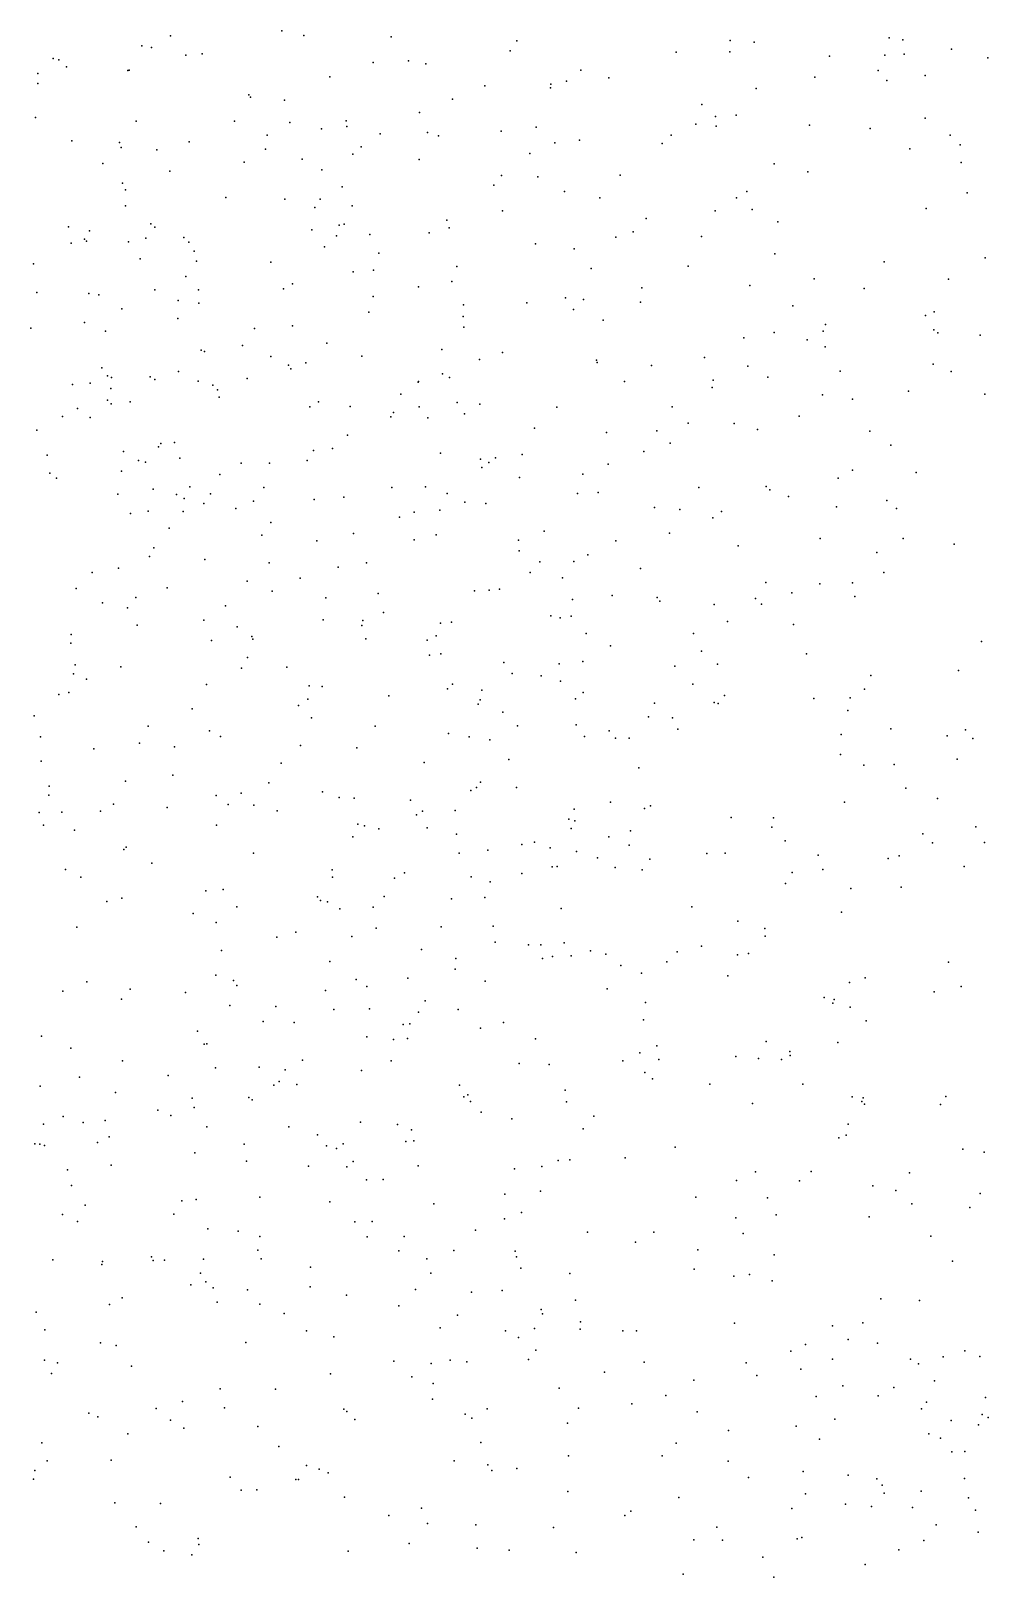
# Model space of a CAD drawing. Header units: metres. Extents: x -23.9 to 23.9, y -28.5 to 28.5.
# Drawn here: x -7.483 to -4.645, y -14.193 to -9.61 of the extents above; entities that cross this region are included whole.
import ezdxf

# ---------------------------------------------------------------- set-up
doc = ezdxf.new("R2010")
doc.units = ezdxf.units.M

msp = doc.modelspace()

# ---------------------------------------------------------------- linework, layer by layer
for p in [(-7.0696, -9.6244, 9.2904), (-6.7394, -9.6095, 6.1557), (-6.6741, -9.6235, -11.8489), (-7.1543, -9.6541, 12.1156), (-7.1259, -9.6588, 6.2856), (-6.4153, -9.6266, 2.9926), (-6.0625, -9.6687, -0.8553), (-6.0428, -9.6392, 2.8592), (-5.41, -9.6375, 0.7714), (-5.3389, -9.6425, 14.1823), (-4.9387, -9.6295, 1.1247), (-4.8976, -9.6361, 6.7138), (-4.7532, -9.6631, -3.4778), (-7.4174, -9.6916, 5.0063), (-7.3999, -9.6956, -11.4772), (-7.3773, -9.716, -3.7602), (-7.0241, -9.6811, 10.5364), (-6.9753, -9.6775, 15.6287), (-6.4687, -9.7028, 15.7772), (-6.3636, -9.698, -3.5553), (-6.3117, -9.7069, 7.4254), (-5.5694, -9.6721, 13.4105), (-5.411, -9.6719, -5.6473), (-5.1157, -9.6846, 7.2273), (-4.9514, -9.6815, 14.022), (-4.8941, -9.6786, 4.3676), (-4.646, -9.6892, 20.4579), (-7.4623, -9.7359, -6.5966), (-7.1961, -9.7272, 14.463), (-7.1914, -9.7263, 7.1681), (-6.5965, -9.7454, 10.5826), (-5.8949, -9.7581, 4.5615), (-5.8529, -9.7262, 3.531), (-5.7697, -9.7485, 14.0623), (-5.159, -9.7469, -5.9937), (-4.9711, -9.7273, 3.856), (-4.9452, -9.7568, 5.76), (-4.832, -9.7418, 13.4895), (-7.4629, -9.7651, -10.9812), (-6.8369, -9.7991, 10.1206), (-6.8324, -9.8057, 6.5315), (-6.1369, -9.7721, 14.7037), (-5.9428, -9.7782, 15.1394), (-5.9413, -9.7673, -3.5576), (-5.3325, -9.7799, 3.6119), (-6.7312, -9.8144, 4.9722), (-6.3308, -9.851, 3.5904), (-6.2334, -9.8121, 4.5217), (-5.4936, -9.8274, 6.1036), (-7.4691, -9.8659, -6.1751), (-7.1714, -9.8774, 6.6941), (-6.8791, -9.8768, 13.4047), (-6.7153, -9.8806, -2.6703), (-6.5486, -9.8765, 4.0601), (-6.5467, -9.8933, -2.9725), (-5.9852, -9.895, -1.2622), (-5.5118, -9.8858, -4.2739), (-5.4537, -9.8628, -1.683), (-5.4514, -9.8921, -3.6929), (-5.3924, -9.8592, 4.2751), (-5.1744, -9.8886, 14.3786), (-4.9944, -9.8983, 0.8327), (-4.8311, -9.8682, -6.0813), (-7.3617, -9.9358, 5.7944), (-7.22, -9.9403, 7.4416), (-7.0142, -9.938, 14.934), (-6.7824, -9.9181, -9.3546), (-6.6212, -9.9, -8.8203), (-6.4478, -9.9147, -5.2383), (-6.3068, -9.9102, 10.1557), (-6.2748, -9.9207, -4.2277), (-6.0883, -9.9069, -5.6021), (-5.9301, -9.9417, -4.1954), (-5.8562, -9.9332, 13.4267), (-5.6116, -9.9431, 0.1247), (-5.5845, -9.9185, -5.4381), (-4.7575, -9.9184, 12.9341), (-7.2156, -9.9548, 15.4203), (-7.1096, -9.962, 13.7097), (-6.7871, -9.9604, 9.6636), (-6.6791, -9.9901, -3.4236), (-6.5284, -9.9744, 9.3999), (-6.5037, -9.9527, 13.9841), (-6.3315, -9.9907, 15.4927), (-6.004, -9.9731, 10.0117), (-4.8766, -9.9588, -0.9005), (-4.7275, -9.9472, 13.9968), (-7.2695, -10.0029, 9.6417), (-7.0715, -10.0248, -0.8217), (-6.8508, -9.9985, 14.074), (-6.6208, -10.0212, -1.1339), (-5.7357, -10.0368, -0.9201), (-5.2792, -10.0037, 3.9721), (-5.1796, -10.0274, -5.5799), (-4.7244, -9.9996, -3.3601), (-7.2116, -10.0611, 10.2714), (-7.2022, -10.0807, -1.1307), (-6.5601, -10.0712, 14.8684), (-6.1105, -10.0668, 9.362), (-6.088, -10.0379, 3.3758), (-5.9801, -10.0424, 7.333), (-7.2031, -10.128, 17.9022), (-6.9052, -10.103, -1.4484), (-6.7307, -10.1087, -11.1736), (-6.6252, -10.1083, -2.0208), (-6.5302, -10.1284, 10.3783), (-5.9014, -10.0851, 4.7132), (-5.7958, -10.1044, -5.732), (-5.3912, -10.1043, -0.7812), (-5.3599, -10.0858, -1.3434), (-4.7071, -10.0898, 6.5388), (-6.6411, -10.133, 13.0502), (-6.2494, -10.1706, -11.5307), (-6.0847, -10.1425, -11.8988), (-5.659, -10.1657, -0.2444), (-5.454, -10.1425, 4.5223), (-5.3445, -10.1386, 3.1767), (-4.8281, -10.1357, 6.1123), (-7.3719, -10.1898, 6.9153), (-7.3093, -10.2023, 14.8752), (-7.1277, -10.1811, -3.4743), (-7.116, -10.1915, 4.4918), (-6.6498, -10.1992, -8.0457), (-6.5767, -10.2174, -1.4499), (-6.5688, -10.1849, -4.5285), (-6.5541, -10.1826, -0.5827), (-6.4779, -10.2134, 3.6064), (-6.3024, -10.2084, 13.1427), (-6.2434, -10.1932, -5.8537), (-5.7486, -10.2206, 3.0376), (-5.6978, -10.2048, 13.1942), (-5.4949, -10.2189, -3.7954), (-5.2681, -10.175, -3.4882), (-7.3638, -10.2382, -3.2184), (-7.3246, -10.2272, -11.0583), (-7.3187, -10.2329, 4.8076), (-7.1937, -10.2349, -0.5681), (-7.1419, -10.2242, -9.4897), (-7.0292, -10.2214, -12.0275), (-7.0145, -10.2356, -5.0106), (-6.9992, -10.2628, -3.167), (-6.6129, -10.2493, 5.5804), (-5.9873, -10.2403, 10.3069), (-5.8726, -10.2558, 14.1904), (-7.4754, -10.2996, -7.6791), (-7.1593, -10.2854, -2.7662), (-6.9926, -10.2916, -10.9076), (-6.7722, -10.2949, 9.2869), (-6.4515, -10.2687, 7.7164), (-6.2203, -10.3078, 14.0842), (-5.5344, -10.3067, -4.2403), (-5.2773, -10.2701, 0.2868), (-4.9531, -10.2937, -0.7813), (-4.6539, -10.2825, -4.8236), (-7.0237, -10.3374, -4.4111), (-6.5274, -10.3238, -8.6648), (-6.4669, -10.3185, -11.2228), (-6.2346, -10.3524, 5.4411), (-5.8217, -10.3134, -4.4673), (-5.1602, -10.3443, -3.1497), (-4.7627, -10.3451, 12.8623), (-7.466, -10.3851, -6.4928), (-7.3118, -10.3874, 12.7758), (-7.2813, -10.3923, 9.4799), (-7.116, -10.3774, -7.4366), (-6.9861, -10.3774, 17.8116), (-6.7338, -10.3741, -2.3945), (-6.7071, -10.3588, 14.3031), (-6.4686, -10.397, -12.2981), (-6.3334, -10.3677, -8.1801), (-5.898, -10.4012, 9.35), (-5.672, -10.3707, 7.0581), (-5.3518, -10.3639, 2.7604), (-5.0126, -10.3732, 3.5352), (-7.2136, -10.4334, -7.8487), (-7.0469, -10.4085, 6.5261), (-6.9853, -10.4165, -9.2242), (-6.481, -10.4433, 10.879), (-6.2001, -10.4213, 10.5352), (-6.0128, -10.4152, 6.832), (-5.8745, -10.4351, 6.4182), (-5.8449, -10.4058, 5.6692), (-5.6758, -10.4131, 4.6841), (-5.2244, -10.4246, 5.8709), (-4.8053, -10.4426, 14.1481), (-7.4831, -10.4904, -8.5569), (-7.324, -10.4737, 13.9174), (-7.0477, -10.462, 5.5388), (-6.8202, -10.4913, -12.1556), (-6.7075, -10.4838, 10.4994), (-6.2018, -10.4558, -1.1064), (-6.1996, -10.488, -4.4434), (-5.7859, -10.4665, 2.7564), (-5.1267, -10.4795, 13.18), (-4.8302, -10.4527, 0.3703), (-7.2622, -10.4997, 7.3396), (-6.6052, -10.5351, -7.7148), (-5.369, -10.5188, 0.5768), (-5.2797, -10.5038, -0.0328), (-5.1818, -10.5249, -0.4627), (-5.1344, -10.4995, 0.8339), (-4.8057, -10.4958, 0.025), (-4.794, -10.504, -2.7614), (-4.6684, -10.5112, -5.0922), (-6.9778, -10.5558, 12.9667), (-6.9686, -10.5595, 9.4487), (-6.8555, -10.5416, 4.2747), (-6.7713, -10.5748, -1.7004), (-6.5015, -10.5737, -4.1789), (-6.2651, -10.5541, -0.6435), (-6.1534, -10.5839, -5.9316), (-6.0849, -10.5627, 11.0162), (-5.8058, -10.5857, 13.4627), (-5.4861, -10.5775, 5.4602), (-5.1281, -10.5461, -5.5768), (-7.2727, -10.608, 6.8724), (-7.2563, -10.6324, 12.5253), (-7.0455, -10.6186, 18.7978), (-6.7197, -10.6004, -10.8668), (-6.7124, -10.611, -0.3142), (-6.6684, -10.5932, -5.6088), (-6.2625, -10.6257, -8.6105), (-5.8039, -10.5927, -5.8735), (-5.6427, -10.6009, -11.5285), (-5.3574, -10.6035, 4.7053), (-5.0833, -10.618, 2.7463), (-4.8078, -10.5969, 13.1922), (-4.7548, -10.6188, 1.0058), (-7.3595, -10.6577, -4.9513), (-7.3076, -10.6538, -2.5793), (-7.2464, -10.6691, 10.2997), (-7.2439, -10.637, -13.3247), (-7.1293, -10.6348, 17.2405), (-7.1154, -10.6432, -8.9247), (-6.9871, -10.6477, 18.0394), (-6.944, -10.6591, -2.4171), (-6.93, -10.6734, 17.6237), (-6.842, -10.6399, 7.5916), (-6.335, -10.6505, -0.2663), (-6.3338, -10.6486, 6.7063), (-6.2416, -10.6368, -12.4699), (-5.7228, -10.649, 9.742), (-5.4628, -10.6669, 6.6173), (-5.4602, -10.6451, -4.3275), (-5.2985, -10.6361, -3.7391), (-4.8806, -10.6769, 13.5583), (-7.2557, -10.7045, -6.6527), (-7.2451, -10.715, 18.5386), (-7.1891, -10.7091, 9.8515), (-6.9251, -10.6954, -13.6666), (-6.6557, -10.7241, 14.2746), (-6.6302, -10.7089, 18.9855), (-6.5365, -10.723, 18.3529), (-6.3862, -10.6858, -1.5005), (-6.3319, -10.7239, 5.5104), (-6.2194, -10.7111, 13.1718), (-6.1519, -10.7164, 3.1495), (-5.5821, -10.7234, 14.1397), (-5.1362, -10.6887, 14.2244), (-5.0472, -10.7008, 4.4362), (-4.6543, -10.6858, -4.183), (-7.3891, -10.7528, 9.5609), (-7.3452, -10.7288, 5.0019), (-7.3077, -10.7558, -1.6468), (-6.4161, -10.753, 7.3834), (-6.4079, -10.7402, 4.3691), (-6.3063, -10.7569, 14.1277), (-6.1975, -10.7448, 3.6936), (-5.9238, -10.7253, 10.276), (-5.2053, -10.7511, 1.0877), (-7.4653, -10.7925, 7.737), (-6.5445, -10.8077, 0.1747), (-5.9903, -10.7875, 6.5742), (-5.7766, -10.7999, 10.7622), (-5.6268, -10.7945, 0.6441), (-5.5341, -10.7719, -5.5627), (-5.3982, -10.7737, 2.5901), (-5.3285, -10.7909, 13.4189), (-4.9959, -10.7964, 13.8627), (-7.2082, -10.8567, -5.313), (-7.1044, -10.8424, 4.5065), (-7.098, -10.8326, 19.1242), (-7.0577, -10.8294, -14.2594), (-6.645, -10.8531, 6.095), (-6.5887, -10.847, 13.0384), (-6.2684, -10.8611, 6.2546), (-5.6661, -10.8566, -4.6224), (-5.5876, -10.8316, -12.0139), (-4.9334, -10.8372, -5.2358), (-7.4345, -10.8675, -2.1729), (-7.1638, -10.883, 13.9621), (-7.1433, -10.8878, 5.6991), (-7.0418, -10.8759, 12.6436), (-6.8593, -10.8908, -12.3561), (-6.7758, -10.8906, -3.9628), (-6.6642, -10.8832, 11.3213), (-6.1504, -10.8792, 5.1232), (-6.1459, -10.9036, 13.5541), (-6.1252, -10.8891, 11.3246), (-6.1055, -10.8746, 4.7705), (-6.0264, -10.865, 9.3616), (-5.7712, -10.8934, 2.2454), (-7.4268, -10.9207, 18.8065), (-7.4076, -10.9355, 10.0321), (-7.215, -10.9146, -12.3815), (-6.9232, -10.9247, 9.9429), (-6.0344, -10.9333, 0.5259), (-5.8462, -10.9238, 5.36), (-5.0891, -10.9356, 5.5911), (-5.0471, -10.9119, -4.6577), (-4.858, -10.9184, 16.0759), (-7.2251, -10.9824, -0.5123), (-7.1209, -10.9681, -13.1924), (-7.0519, -10.984, -1.5597), (-7.0284, -10.9954, 6.7637), (-7.0122, -10.9613, -3.5899), (-6.9505, -10.9814, -7.1383), (-6.7921, -10.9628, -10.6855), (-6.6435, -10.9987, 4.4709), (-6.5554, -10.9916, 9.3538), (-6.4127, -10.9632, -12.4562), (-6.3136, -10.9614, 4.0549), (-6.2485, -10.981, -8.0001), (-5.8625, -10.9807, -5.6958), (-5.8014, -10.9773, -12.3029), (-5.5025, -10.9628, -2.9854), (-5.3032, -10.9595, 15.7385), (-5.292, -10.9702, 16.1148), (-5.2372, -10.99, -3.8548), (-7.1878, -11.0402, -10.5392), (-7.1354, -11.0331, 4.8994), (-7.0317, -11.034, 17.9867), (-6.9708, -11.0103, 11.0895), (-6.8757, -11.0256, 13.1988), (-6.8231, -11.0039, 7.3034), (-6.3465, -11.0363, -8.7025), (-6.271, -11.0305, 18.9377), (-6.196, -11.0065, -8.3702), (-6.1338, -11.0099, 3.3423), (-5.634, -11.0222, -5.215), (-5.559, -11.0278, 4.8663), (-5.4356, -11.0336, -4.9309), (-5.094, -11.0198, 6.4349), (-4.9448, -11.0018, 6.0456), (-4.9161, -11.025, 2.945), (-7.0734, -11.0836, 10.6171), (-6.7715, -11.0665, -13.7503), (-6.3906, -11.0512, -3.8505), (-5.4616, -11.0524, 9.792), (-6.798, -11.1045, -7.6744), (-6.6352, -11.1209, 19.2881), (-6.5264, -11.0992, 13.9341), (-6.3464, -11.1178, -5.4322), (-6.2815, -11.1031, 18.2947), (-6.0375, -11.1186, 10.1268), (-5.9614, -11.0924, -0.7332), (-5.749, -11.1214, 0.5938), (-5.5899, -11.0987, 10.1158), (-5.3864, -11.1359, 1.7313), (-5.1431, -11.1138, -2.6545), (-4.8963, -11.1146, 9.0125), (-4.7459, -11.1305, 15.4501), (-7.1317, -11.1672, 13.5113), (-7.1187, -11.142, 6.1808), (-6.9676, -11.1762, -12.9686), (-6.0357, -11.151, -11.0289), (-5.9741, -11.183, -5.2856), (-5.8734, -11.1823, 1.6952), (-5.8314, -11.1624, -3.9696), (-4.975, -11.1557, 4.2414), (-7.301, -11.2152, -8.6248), (-7.2237, -11.202, -0.8062), (-6.7762, -11.1858, 13.5797), (-6.5717, -11.1994, -0.6669), (-6.4885, -11.1867, 9.7982), (-6.0025, -11.2147, 6.5319), (-5.6759, -11.2035, -11.7984), (-4.9537, -11.2147, -3.9064), (-7.3486, -11.262, 17.5386), (-7.0795, -11.2606, -1.2228), (-6.8417, -11.2409, 10.2222), (-6.7681, -11.2705, 11.2878), (-6.6847, -11.2313, -10.4978), (-6.1679, -11.2693, 3.8736), (-6.1242, -11.2668, 2.5853), (-6.0939, -11.2645, 5.4005), (-5.9066, -11.2312, -4.8363), (-5.3039, -11.245, 15.3674), (-5.1436, -11.2488, -0.1341), (-5.047, -11.2456, 2.3789), (-7.2709, -11.3045, -8.0754), (-7.1965, -11.3197, -5.4677), (-7.172, -11.2892, -14.3808), (-6.9064, -11.3137, 5.0576), (-6.6083, -11.2904, -1.1005), (-6.453, -11.2773, -7.9815), (-5.8773, -11.2945, 2.8982), (-5.7599, -11.2827, 10.9442), (-5.6266, -11.2889, 15.7223), (-5.6184, -11.2999, -4.4623), (-5.4568, -11.3102, 1.0304), (-5.3344, -11.2922, 4.7138), (-5.3171, -11.3091, 16.4751), (-5.2267, -11.2754, 9.4848), (-5.0399, -11.2864, 5.8658), (-6.9708, -11.3559, 7.7086), (-6.6161, -11.3548, -13.1514), (-6.4988, -11.3574, 18.0655), (-6.4381, -11.3339, -10.2883), (-6.2691, -11.3648, -0.7352), (-6.2358, -11.3619, -3.6257), (-5.9419, -11.3434, -10.5284), (-5.9143, -11.3495, 4.6788), (-5.881, -11.3442, 3.4339), (-5.4177, -11.3602, -3.3839), (-7.364, -11.3986, 5.5255), (-7.1681, -11.3715, -10.3006), (-6.8718, -11.3756, 6.3751), (-6.8284, -11.4045, 1.6954), (-6.8251, -11.4124, 19.3246), (-6.5021, -11.3719, -8.4797), (-6.49, -11.4116, -3.045), (-6.2815, -11.4022, 1.4667), (-5.8371, -11.3957, 9.2483), (-5.5185, -11.3953, 5.4917), (-5.222, -11.3691, 10.2416), (-7.3647, -11.4246, -7.4151), (-6.9473, -11.4168, 11.0149), (-6.3083, -11.4151, 5.1395), (-6.2681, -11.4563, 18.3312), (-5.7643, -11.4323, -10.8716), (-5.4952, -11.448, 3.5319), (-5.1834, -11.4561, -2.909), (-4.6649, -11.4193, 9.8366), (-7.3514, -11.4891, 6.5898), (-7.2169, -11.4946, -3.3024), (-6.859, -11.4982, -8.2522), (-6.8408, -11.4664, 1.3212), (-6.7246, -11.4952, -0.2127), (-6.3017, -11.4601, 2.3339), (-6.0805, -11.482, 4.1365), (-5.9164, -11.4858, -11.5127), (-5.847, -11.4785, 3.7912), (-5.5739, -11.4925, 15.3798), (-5.4474, -11.4868, -0.1854), (-7.3565, -11.515, -9.6622), (-7.3184, -11.5309, 13.2685), (-6.9629, -11.547, -2.8556), (-6.2333, -11.5458, 18.7882), (-6.0563, -11.5141, 19.2844), (-5.9705, -11.521, 1.5432), (-5.9131, -11.5371, -12.4121), (-5.5208, -11.546, 10.4766), (-4.9923, -11.5205, -3.651), (-4.7326, -11.5056, 1.0187), (-7.3999, -11.5761, -11.8363), (-7.3707, -11.5708, 18.3119), (-6.6616, -11.5903, 0.1247), (-6.6583, -11.5504, -13.976), (-6.6199, -11.5524, 10.2519), (-6.4223, -11.5802, 19.5541), (-6.248, -11.56, 10.0903), (-6.1513, -11.5922, 9.3836), (-6.1464, -11.564, 15.6782), (-5.8685, -11.5894, -10.0442), (-5.8452, -11.5703, 5.7767), (-5.4261, -11.5799, 5.7971), (-5.1616, -11.5885, -3.2943), (-5.0544, -11.5863, 16.5985), (-5.0117, -11.5612, 15.2143), (-7.4739, -11.6396, 12.632), (-7.0049, -11.6192, 6.8536), (-6.6893, -11.6092, 5.0447), (-6.1566, -11.6054, -12.9716), (-6.0837, -11.6286, 15.0639), (-5.6342, -11.6027, -0.4693), (-5.4567, -11.6004, 1.5403), (-5.4449, -11.603, 4.3563), (-5.061, -11.6235, 0.996), (-7.1352, -11.6709, 5.2392), (-6.9532, -11.6839, 7.9705), (-6.6514, -11.6458, 2.1591), (-6.4623, -11.6705, 11.2947), (-6.04, -11.6696, -0.6281), (-5.8663, -11.6667, 15.9113), (-5.7682, -11.6838, -10.5926), (-5.6521, -11.643, 6.1128), (-5.581, -11.6456, 9.1372), (-5.5645, -11.6792, -4.2793), (-4.9332, -11.6786, 9.8094), (-4.7123, -11.6816, 0.2993), (-7.4542, -11.7025, -13.0233), (-7.1613, -11.7213, 1.5174), (-7.0577, -11.7318, -9.5519), (-6.921, -11.701, 11.5284), (-6.6841, -11.7281, 7.765), (-6.245, -11.6917, -13.414), (-6.1834, -11.7021, 2.5959), (-6.1223, -11.7107, 0.4494), (-5.8421, -11.7007, 10.4788), (-5.7498, -11.7063, 0.3291), (-5.7095, -11.7061, -12.0397), (-5.0811, -11.6955, 2.5967), (-4.7663, -11.6991, 4.0114), (-4.6898, -11.7072, 15.3194), (-7.4524, -11.7743, 12.2258), (-7.2963, -11.7377, 5.8432), (-6.5168, -11.7349, -2.6725), (-6.3169, -11.7781, 9.7734), (-6.0662, -11.7695, 1.1762), (-5.0826, -11.7548, -5.0302), (-4.7363, -11.7686, 3.6148), (-7.0623, -11.8159, 18.2986), (-6.7407, -11.7801, 19.508), (-5.6807, -11.794, 19.3434), (-5.0136, -11.7856, 8.95), (-4.9238, -11.7836, 0.6544), (-7.4288, -11.8487, -14.2578), (-7.2031, -11.8336, 13.8876), (-6.8596, -11.8692, -2.6165), (-6.7775, -11.8388, 13.6948), (-6.6182, -11.8653, 11.6048), (-6.1791, -11.8609, 5.6206), (-6.1622, -11.8518, -9.4979), (-6.1496, -11.8362, 3.2814), (-6.0435, -11.8524, -3.4184), (-4.8893, -11.8539, -0.3676), (-7.4296, -11.8754, -11.0162), (-7.2382, -11.9014, 8.1606), (-7.0792, -11.9114, 18.6963), (-6.9342, -11.876, 19.0115), (-6.8983, -11.9022, 6.1573), (-6.8217, -11.9042, 5.2343), (-6.5695, -11.8814, -13.99), (-6.5244, -11.8838, 0.9209), (-6.3579, -11.8902, -0.184), (-5.7643, -11.896, -4.8837), (-5.6636, -11.9146, 18.9927), (-5.6463, -11.9064, -4.5195), (-5.0703, -11.8962, 15.3015), (-4.7945, -11.885, 16.671), (-7.4583, -11.9259, 11.8184), (-7.3917, -11.9255, -3.0163), (-7.2766, -11.9222, 10.5598), (-6.7525, -11.9212, 18.4634), (-6.5133, -11.9611, 15.1412), (-6.3398, -11.9333, 19.8918), (-6.3219, -11.9226, 2.8347), (-6.225, -11.9206, 6.018), (-5.8878, -11.9457, -3.8825), (-5.8721, -11.9167, -0.0375), (-5.8708, -11.9515, 14.8061), (-5.4071, -11.9407, 15.0865), (-5.2816, -11.9418, 16.4232), (-7.4454, -11.9642, 13.6825), (-7.354, -11.9785, -3.5127), (-6.9326, -11.9637, 6.9211), (-6.529, -11.9983, 13.9232), (-6.4943, -11.9657, 2.2818), (-6.4519, -11.9745, 15.857), (-6.3085, -11.9722, 11.4027), (-6.2214, -11.991, 10.0501), (-5.8811, -11.9733, 18.7107), (-5.7693, -11.9985, -11.859), (-5.705, -11.9811, 1.6625), (-5.286, -11.9695, -4.7941), (-4.8388, -11.9894, 9.5517), (-4.6813, -11.9689, 8.718), (-7.2077, -12.0365, -4.4308), (-7.2006, -12.0292, 13.2945), (-6.8228, -12.0466, 0.9656), (-6.2129, -12.0473, 14.8314), (-6.1278, -12.038, 13.6578), (-6.0272, -12.0216, -12.8421), (-5.9899, -12.0143, -5.2011), (-5.9437, -12.0308, 13.3203), (-5.8655, -12.0422, -11.1954), (-5.7091, -12.0229, -10.025), (-5.4793, -12.0482, 3.5215), (-5.4245, -12.0466, 13.6351), (-5.2471, -12.01, 1.8475), (-5.149, -12.0528, -5.4122), (-4.8096, -12.0163, 2.9977), (-4.6559, -12.0153, 4.2761), (-7.3808, -12.0956, 12.4137), (-7.1248, -12.0767, -4.8855), (-6.59, -12.0964, 7.9148), (-5.938, -12.0879, -12.3141), (-5.9225, -12.0867, 1.3085), (-5.8027, -12.061, 19.7751), (-5.7507, -12.0893, 10.3864), (-5.6703, -12.0965, 5.788), (-5.6482, -12.065, 13.985), (-5.1352, -12.0951, 3.1313), (-4.9416, -12.0623, -0.8832), (-4.9084, -12.0548, 9.2077), (-4.716, -12.086, 17.2091), (-7.3354, -12.1184, -2.3597), (-6.5892, -12.1182, 7.1527), (-6.4054, -12.1214, 3.178), (-6.3757, -12.105, -5.2804), (-6.1782, -12.1168, 10.8871), (-6.121, -12.1317, 6.3323), (-6.0279, -12.1067, -3.1253), (-5.246, -12.1373, 2.5904), (-5.2259, -12.1038, 9.4216), (-7.2579, -12.1904, 1.7149), (-7.2134, -12.1799, -2.0364), (-6.964, -12.1586, 14.3861), (-6.9134, -12.1547, -11.8171), (-6.6331, -12.1759, 14.2721), (-6.6242, -12.187, -11.396), (-6.6038, -12.1914, 5.9783), (-6.4357, -12.1758, 13.5308), (-6.2357, -12.1823, -9.4653), (-6.1367, -12.1788, -3.6422), (-5.0515, -12.1514, 16.7451), (-4.903, -12.1477, 15.556), (-7.0023, -12.2259, -9.5359), (-6.8726, -12.206, 10.3463), (-6.5676, -12.212, 18.6482), (-6.4684, -12.2067, 7.4795), (-5.9108, -12.211, -10.8353), (-5.5235, -12.2058, 1.9703), (-5.0792, -12.222, -0.3754), (-7.3466, -12.2658, -9.4796), (-6.9339, -12.2521, -14.1517), (-6.6976, -12.2811, -2.4693), (-6.4598, -12.2695, 2.8442), (-6.2666, -12.2652, 16.0499), (-6.1127, -12.2629, 5.2825), (-5.3874, -12.2482, 15.9489), (-5.3068, -12.2699, 15.1909), (-6.7544, -12.2957, -10.7461), (-6.532, -12.2935, 10.4342), (-6.1066, -12.311, -11.097), (-6.0078, -12.3191, 19.8907), (-5.9715, -12.3189, 9.8708), (-5.9022, -12.3127, -10.5109), (-5.4944, -12.3221, 2.3199), (-5.3062, -12.2925, 13.9814), (-6.9182, -12.3358, 19.2586), (-6.5965, -12.3679, 15.5056), (-6.3245, -12.3325, -12.5229), (-6.2229, -12.3595, -11.7502), (-5.9663, -12.3594, 3.6337), (-5.9361, -12.3531, 1.6201), (-5.8808, -12.3508, -9.7955), (-5.8243, -12.3369, 6.4243), (-5.7785, -12.346, -10.1352), (-5.5971, -12.369, 14.2326), (-5.5666, -12.3392, 19.2456), (-5.3881, -12.3479, 9.9775), (-5.3557, -12.3447, -5.2157), (-4.7626, -12.3698, -1.1257), (-6.9347, -12.4084, 6.9259), (-6.3658, -12.4171, -2.8119), (-6.2247, -12.3907, -3.9274), (-5.7337, -12.3794, 14.8254), (-5.6723, -12.4026, 19.5733), (-5.4167, -12.4105, 3.5415), (-5.0095, -12.4169, 2.3346), (-7.3884, -12.4557, 10.5805), (-7.3176, -12.4282, 0.7047), (-7.1892, -12.4498, -1.7587), (-7.0246, -12.4603, 8.1532), (-6.8827, -12.4239, 0.8957), (-6.8728, -12.439, 13.1003), (-6.6099, -12.4538, 7.8564), (-6.5187, -12.4217, 15.1765), (-6.4875, -12.4421, 2.1411), (-6.1361, -12.4261, -13.0137), (-5.7748, -12.4486, 18.8258), (-5.0557, -12.4301, -0.7599), (-4.8046, -12.4583, 13.2689), (-4.7252, -12.4418, 12.7827), (-7.2144, -12.4795, -4.7502), (-6.8929, -12.4984, 14.4586), (-6.7567, -12.5013, 19.5831), (-6.5852, -12.5102, 1.0615), (-6.4788, -12.5084, 5.3097), (-6.3142, -12.4843, -13.3588), (-6.2162, -12.5103, -3.1816), (-5.661, -12.4897, -4.3047), (-5.1312, -12.4749, -4.4147), (-5.1058, -12.4911, 13.6324), (-5.1013, -12.4804, 3.2936), (-5.0536, -12.5034, 0.3642), (-6.7947, -12.5458, -1.8219), (-6.703, -12.5488, 18.905), (-6.3795, -12.5544, 15.8186), (-6.3592, -12.5526, 10.7287), (-6.3337, -12.5182, 18.6663), (-6.0814, -12.5492, 6.5462), (-5.6666, -12.5412, 5.3279), (-5.0067, -12.5444, 17.3425), (-7.4513, -12.5898, -14.1501), (-6.9893, -12.5745, 15.5809), (-6.4874, -12.5918, -1.981), (-6.4081, -12.5996, -5.2576), (-6.3666, -12.596, 2.7162), (-6.15, -12.5657, 13.0481), (-5.9866, -12.5976, 2.3666), (-7.3651, -12.6254, 11.6545), (-6.9693, -12.6135, -13.3584), (-6.9617, -12.6124, -12.3576), (-5.6778, -12.6385, 15.8978), (-5.6267, -12.6176, 12.9497), (-5.3026, -12.6056, 14.1175), (-5.2328, -12.6351, 17.0104), (-5.2322, -12.6463, 0.1089), (-5.091, -12.6084, -5.4542), (-7.2118, -12.6622, -12.0515), (-6.9358, -12.6829, -9.7743), (-6.8064, -12.6808, -11.7126), (-6.7296, -12.6894, 10.5886), (-6.6778, -12.6603, 7.3956), (-6.5024, -12.6915, 11.3403), (-6.4147, -12.6624, 1.3639), (-6.0358, -12.6706, 5.175), (-5.9468, -12.6738, 14.9687), (-5.7285, -12.6629, 6.4465), (-5.6208, -12.6587, 19.0445), (-5.3934, -12.6501, 19.6586), (-5.3261, -12.6554, -5.001), (-5.2571, -12.6586, 13.0069), (-7.4558, -12.7375, 15.8828), (-7.3395, -12.7111, 15.4785), (-7.0765, -12.7057, -13.7059), (-6.7625, -12.7344, -10.8582), (-6.7471, -12.7239, -4.9131), (-6.6947, -12.7329, 5.5434), (-6.2122, -12.7351, 3.3223), (-5.6632, -12.697, -4.6941), (-5.6405, -12.716, 15.1323), (-5.4698, -12.7315, 5.5376), (-5.1945, -12.7316, 12.672), (-7.2321, -12.7559, 14.3648), (-7.0053, -12.7733, 11.3564), (-6.8373, -12.7714, 16.2344), (-6.8271, -12.7779, 1.8028), (-6.1996, -12.7691, -2.0137), (-6.1872, -12.763, -13.2008), (-6.1798, -12.7831, -10.6118), (-5.8988, -12.7496, 3.5008), (-5.8949, -12.7841, -3.8714), (-5.0483, -12.7689, 5.4522), (-5.0195, -12.7833, 2.3124), (-5.0151, -12.7721, -4.1491), (-4.7703, -12.7687, 16.1759), (-7.387, -12.8274, -14.4692), (-7.1064, -12.8089, 10.9355), (-7.0682, -12.8242, -1.4454), (-6.9989, -12.801, 7.2781), (-6.1482, -12.815, -5.1243), (-5.8141, -12.8265, 19.925), (-5.3434, -12.789, 3.2409), (-5.0114, -12.7913, -4.5115), (-4.7856, -12.7919, 3.4523), (-7.4457, -12.8498, 11.1539), (-7.3278, -12.8456, 7.5729), (-7.2634, -12.8389, 1.9791), (-6.961, -12.8584, -9.2875), (-6.7187, -12.8577, 11.0208), (-6.5055, -12.8441, 14.0894), (-6.3965, -12.8513, 5.2821), (-6.3546, -12.867, 19.3494), (-6.0568, -12.8344, -10.2819), (-5.8459, -12.8639, 15.4501), (-5.0603, -12.8502, 0.7731), (-7.4711, -12.909, -4.315), (-7.4565, -12.9094, 3.3331), (-7.4428, -12.9131, -3.9724), (-7.2857, -12.9041, 16.2839), (-7.251, -12.888, 9.8083), (-6.8506, -12.91, 13.2556), (-6.6337, -12.8817, 1.1885), (-6.6071, -12.9149, 8.101), (-6.5768, -12.9223, -1.2078), (-6.5576, -12.9082, -3.0577), (-6.3715, -12.9021, -9.6993), (-6.3475, -12.8993, -11.7807), (-5.573, -12.9182, 18.8038), (-5.0872, -12.8911, -5.1043), (-5.0661, -12.883, 13.6633), (-4.7194, -12.9248, -5.3016), (-6.9974, -12.9356, 0.6901), (-6.844, -12.9604, -13.7818), (-6.5277, -12.9609, -2.6633), (-5.9197, -12.9582, -12.8137), (-5.8856, -12.9559, -3.3655), (-5.7206, -12.9496, 3.2691), (-4.6563, -12.9333, 6.6079), (-7.375, -12.986, 9.017), (-7.2451, -12.9721, 3.0565), (-6.6603, -12.9748, -11.4963), (-6.5462, -12.9771, 6.2474), (-6.4882, -13.0156, 7.4095), (-6.4389, -13.0141, -4.7329), (-6.3353, -12.9735, -1.5315), (-6.0493, -12.9831, -4.5352), (-5.968, -12.9761, 6.4467), (-5.3348, -12.9917, 14.0037), (-5.1693, -12.9906, 6.2661), (-4.8776, -12.9947, 5.2321), (-7.3631, -13.0319, -0.6886), (-6.0775, -13.0578, 7.9791), (-5.9723, -13.0493, -13.1907), (-5.391, -13.0177, 0.3666), (-5.2046, -13.018, -3.8747), (-4.9864, -13.0326, 19.3047), (-4.9186, -13.0467, 12.3585), (-4.6688, -13.0561, 13.7019), (-7.3223, -13.0899, 0.6697), (-7.0356, -13.077, 7.9644), (-6.9932, -13.0733, 14.1343), (-6.8044, -13.067, -0.8027), (-6.5971, -13.0808, -9.4125), (-6.2886, -13.0859, 13.471), (-5.5113, -13.0664, 2.0004), (-5.2989, -13.0688, 5.1134), (-4.8713, -13.0859, 17.252), (-4.6995, -13.0972, 16.3235), (-7.3892, -13.1183, 13.4488), (-7.3446, -13.1387, -3.6057), (-7.0597, -13.1172, -14.4731), (-6.5222, -13.1395, 15.2719), (-6.4714, -13.1391, 5.5935), (-6.0787, -13.1311, 14.0017), (-6.0288, -13.1123, -1.9517), (-5.3925, -13.1283, 20.0437), (-5.2736, -13.119, 18.8363), (-4.9976, -13.1252, 16.603), (-6.959, -13.16, 13.6535), (-6.8682, -13.1671, 1.6612), (-6.8044, -13.183, -4.5973), (-6.4864, -13.1838, -0.8368), (-6.3759, -13.1835, -10.8786), (-6.165, -13.1647, -12.1316), (-5.8326, -13.1699, 13.1951), (-5.6359, -13.1704, 8.484), (-5.3717, -13.1744, 13.3857), (-4.8146, -13.182, 6.4072), (-7.1253, -13.2439, 9.0434), (-6.8101, -13.2241, -14.1595), (-6.3922, -13.2255, 16.0825), (-6.2287, -13.2248, 19.0618), (-6.0476, -13.2269, 5.512), (-6.0432, -13.2436, -2.2755), (-5.6909, -13.2004, 5.2879), (-5.5059, -13.2226, 6.2889), (-5.2796, -13.2372, -4.5531), (-7.4177, -13.2522, -14.6193), (-7.2729, -13.2661, -11.5589), (-7.2712, -13.2576, 1.7978), (-7.1206, -13.2548, -10.7953), (-7.0873, -13.2529, 7.5255), (-6.971, -13.25, 8.2988), (-6.8006, -13.2499, 1.2232), (-6.6538, -13.2745, -13.5437), (-6.3094, -13.249, 15.7361), (-6.0304, -13.2768, 13.5868), (-5.5166, -13.2798, 8.9614), (-4.7507, -13.2561, 3.0534), (-7.0085, -13.3263, -4.1576), (-6.98, -13.2916, 3.2122), (-6.9648, -13.3175, 9.7326), (-6.9428, -13.3354, -9.0156), (-6.6549, -13.3321, -11.4486), (-6.2971, -13.2917, -2.62), (-5.8856, -13.2927, 18.7713), (-5.3991, -13.3009, 1.7584), (-5.3521, -13.2957, 12.8355), (-5.2851, -13.3143, 0.5502), (-7.2127, -13.3655, 7.8291), (-6.931, -13.3781, 9.3944), (-6.8408, -13.3409, 16.4201), (-6.5473, -13.3573, -4.4006), (-6.3429, -13.3402, 2.9916), (-6.177, -13.3483, -4.3738), (-6.0855, -13.3428, 8.4288), (-5.8688, -13.3715, 8.1549), (-4.9626, -13.3676, -0.3529), (-4.8486, -13.3729, -3.5076), (-7.4675, -13.4079, -9.0473), (-7.2496, -13.3849, 0.9566), (-6.8047, -13.384, 15.1091), (-6.7325, -13.4112, 7.1888), (-6.3921, -13.3885, 2.4968), (-6.2184, -13.4168, -1.0521), (-5.9697, -13.4, -12.5172), (-5.9663, -13.4122, -13.1975), (-7.4419, -13.4595, 1.3688), (-6.6661, -13.4624, 3.1422), (-6.2694, -13.4544, -11.7946), (-6.0764, -13.4627, -1.8579), (-5.9903, -13.4557, 2.8894), (-5.8544, -13.4575, -3.3643), (-5.8532, -13.4357, 2.4104), (-5.7276, -13.4627, 1.9624), (-5.687, -13.4625, -3.6782), (-5.3971, -13.4402, 3.0016), (-5.1065, -13.4485, 8.7802), (-5.0165, -13.4389, -4.8091), (-7.2772, -13.4986, -11.2561), (-7.2305, -13.5064, -3.6907), (-6.8454, -13.4974, 2.6905), (-6.585, -13.4805, 16.2473), (-6.0377, -13.4825, 9.0112), (-5.9862, -13.5206, 7.4418), (-5.1866, -13.5038, 19.8695), (-5.0596, -13.4882, 19.0936), (-4.9726, -13.4997, 18.6185), (-7.4427, -13.5499, 8.8593), (-7.4044, -13.5576, -10.7115), (-6.4067, -13.5532, 15.9268), (-6.2968, -13.5598, -9.9632), (-6.2399, -13.5498, 19.5501), (-6.1901, -13.5545, -10.3349), (-6.008, -13.5474, 19.9023), (-5.6646, -13.5553, -4.0782), (-5.3626, -13.5577, 5.0628), (-5.2301, -13.5234, 0.0593), (-5.1059, -13.5466, -1.3863), (-4.8748, -13.5464, -1.9274), (-4.8512, -13.5611, 1.7473), (-4.7778, -13.5403, -1.3019), (-4.7141, -13.5219, 6.5035), (-4.6696, -13.5387, 0.8074), (-7.4222, -13.5893, 10.7296), (-7.1848, -13.5671, 15.1742), (-6.5951, -13.5903, 15.3237), (-6.3537, -13.599, 3.3685), (-5.7825, -13.5857, 5.4411), (-5.5171, -13.6091, 18.4154), (-5.331, -13.5956, -3.9279), (-5.2005, -13.5768, 13.1039), (-4.8036, -13.6114, 2.9321), (-6.9222, -13.6344, -0.6158), (-6.7579, -13.6354, 2.3642), (-6.2901, -13.6192, -13.3814), (-5.9166, -13.6331, -4.3323), (-5.6005, -13.6549, 19.9592), (-5.1552, -13.658, 6.3467), (-5.0759, -13.6256, -3.6476), (-4.9709, -13.6557, 12.708), (-4.924, -13.6313, 0.5983), (-7.1122, -13.6928, 7.4758), (-7.0339, -13.6724, -9.0456), (-6.9092, -13.6907, -13.8769), (-6.5552, -13.6955, -10.5862), (-6.5463, -13.7017, -4.4601), (-6.2924, -13.6658, 8.6748), (-6.1299, -13.6943, 19.2399), (-5.8599, -13.6923, 18.9362), (-5.7018, -13.6794, 6.0511), (-5.5074, -13.703, 9.2657), (-4.8428, -13.6945, 15.9281), (-4.8278, -13.6748, -2.5432), (-4.6522, -13.6606, 9.3047), (-7.3111, -13.7071, -4.2858), (-7.2844, -13.7173, 2.5364), (-7.0689, -13.7277, -10.9701), (-6.8098, -13.7461, 16.1854), (-6.5231, -13.7255, 15.6306), (-6.1958, -13.7098, -2.1325), (-6.1755, -13.7218, -3.1329), (-5.8919, -13.7362, 3.2003), (-5.2137, -13.7459, 18.0992), (-5.099, -13.7248, 19.3812), (-4.7543, -13.7286, -3.582), (-4.6735, -13.7413, 1.1369), (-4.6628, -13.7113, 16.678), (-4.645, -13.7193, 18.6824), (-7.4504, -13.7951, -0.9054), (-7.1962, -13.768, 7.8821), (-7.0298, -13.7509, 8.2883), (-6.1492, -13.794, -12.9633), (-5.4145, -13.7581, -1.7333), (-5.1452, -13.7841, 8.1188), (-4.8203, -13.7678, 0.1547), (-4.786, -13.7806, 19.0674), (-6.7484, -13.8062, -11.3416), (-5.8894, -13.8334, 19.6515), (-5.6111, -13.8332, -2.1222), (-5.5697, -13.7961, -3.4246), (-4.7525, -13.8219, 17.6541), (-4.7136, -13.8203, 10.4517), (-7.4715, -13.8772, 16.8268), (-7.4349, -13.8482, -14.2637), (-7.2448, -13.8458, 9.1447), (-6.6662, -13.8623, 8.4447), (-6.6287, -13.8727, -13.7291), (-6.6016, -13.8841, -0.7484), (-6.2279, -13.8484, -1.2552), (-6.1283, -13.8602, 7.3833), (-6.1167, -13.8771, 2.1964), (-6.0427, -13.8709, -2.5975), (-5.4159, -13.8495, 1.7872), (-5.1932, -13.88, -1.0549), (-7.4756, -13.9023, -3.5437), (-6.892, -13.8966, -10.1786), (-6.6971, -13.9035, 3.4298), (-6.6898, -13.9036, -9.6181), (-5.3557, -13.8973, 6.1476), (-5.0597, -13.8908, 2.9452), (-4.9746, -13.9013, 9.8843), (-4.9594, -13.9208, 17.0181), (-4.7153, -13.9009, 5.8052), (-7.234, -13.9724, 9.5024), (-7.0992, -13.9743, 2.7135), (-6.8597, -13.9356, 7.3625), (-6.813, -13.9338, -10.8604), (-6.5534, -13.9561, -12.5122), (-5.891, -13.9387, 7.9437), (-5.5615, -13.9574, 5.6324), (-5.1859, -13.9458, -4.4688), (-5.0674, -13.9769, 16.0714), (-4.9532, -13.9437, 8.5444), (-4.8433, -13.9386, 9.0062), (-4.7026, -13.958, -4.5835), (-6.4222, -14.0105, 2.1241), (-6.3247, -13.9887, -12.095), (-5.7225, -14.0106, 19.0397), (-5.7046, -13.9971, 9.2724), (-5.2266, -13.9897, 5.364), (-4.9909, -13.9837, -3.954), (-4.8693, -13.9866, 15.7187), (-4.6821, -13.9948, -2.8697), (-7.1711, -14.0439, -13.8373), (-6.3067, -14.034, -3.1545), (-6.1635, -14.0377, -1.9765), (-5.934, -14.0458, -2.8889), (-5.4496, -14.0445, -2.8441), (-4.7992, -14.0382, 10.7044), (-4.6748, -14.0601, 0.4521), (-7.1346, -14.089, -9.5586), (-7.089, -14.1149, 16.2914), (-6.9873, -14.0787, 7.8612), (-6.9854, -14.0965, -0.9019), (-6.5423, -14.1159, -1.0516), (-6.3611, -14.0937, 7.4664), (-6.1601, -14.1072, 7.7476), (-6.0654, -14.113, -4.5583), (-5.5173, -14.0825, -1.3769), (-5.4328, -14.0832, 17.5389), (-5.2112, -14.0796, 9.5782), (-5.1968, -14.0752, 5.8378), (-4.91, -14.1116, 19.2818), (-4.8357, -14.0847, 2.6234), (-7.0058, -14.1273, -9.9091), (-5.8665, -14.1196, -1.7689), (-5.3126, -14.1333, -3.5721), (-5.0091, -14.1559, 2.071), (-5.5493, -14.1837, 18.0711), (-5.2807, -14.1928, 2.5754)]:
    msp.add_point(p)

doc.saveas('drawing.dxf')
